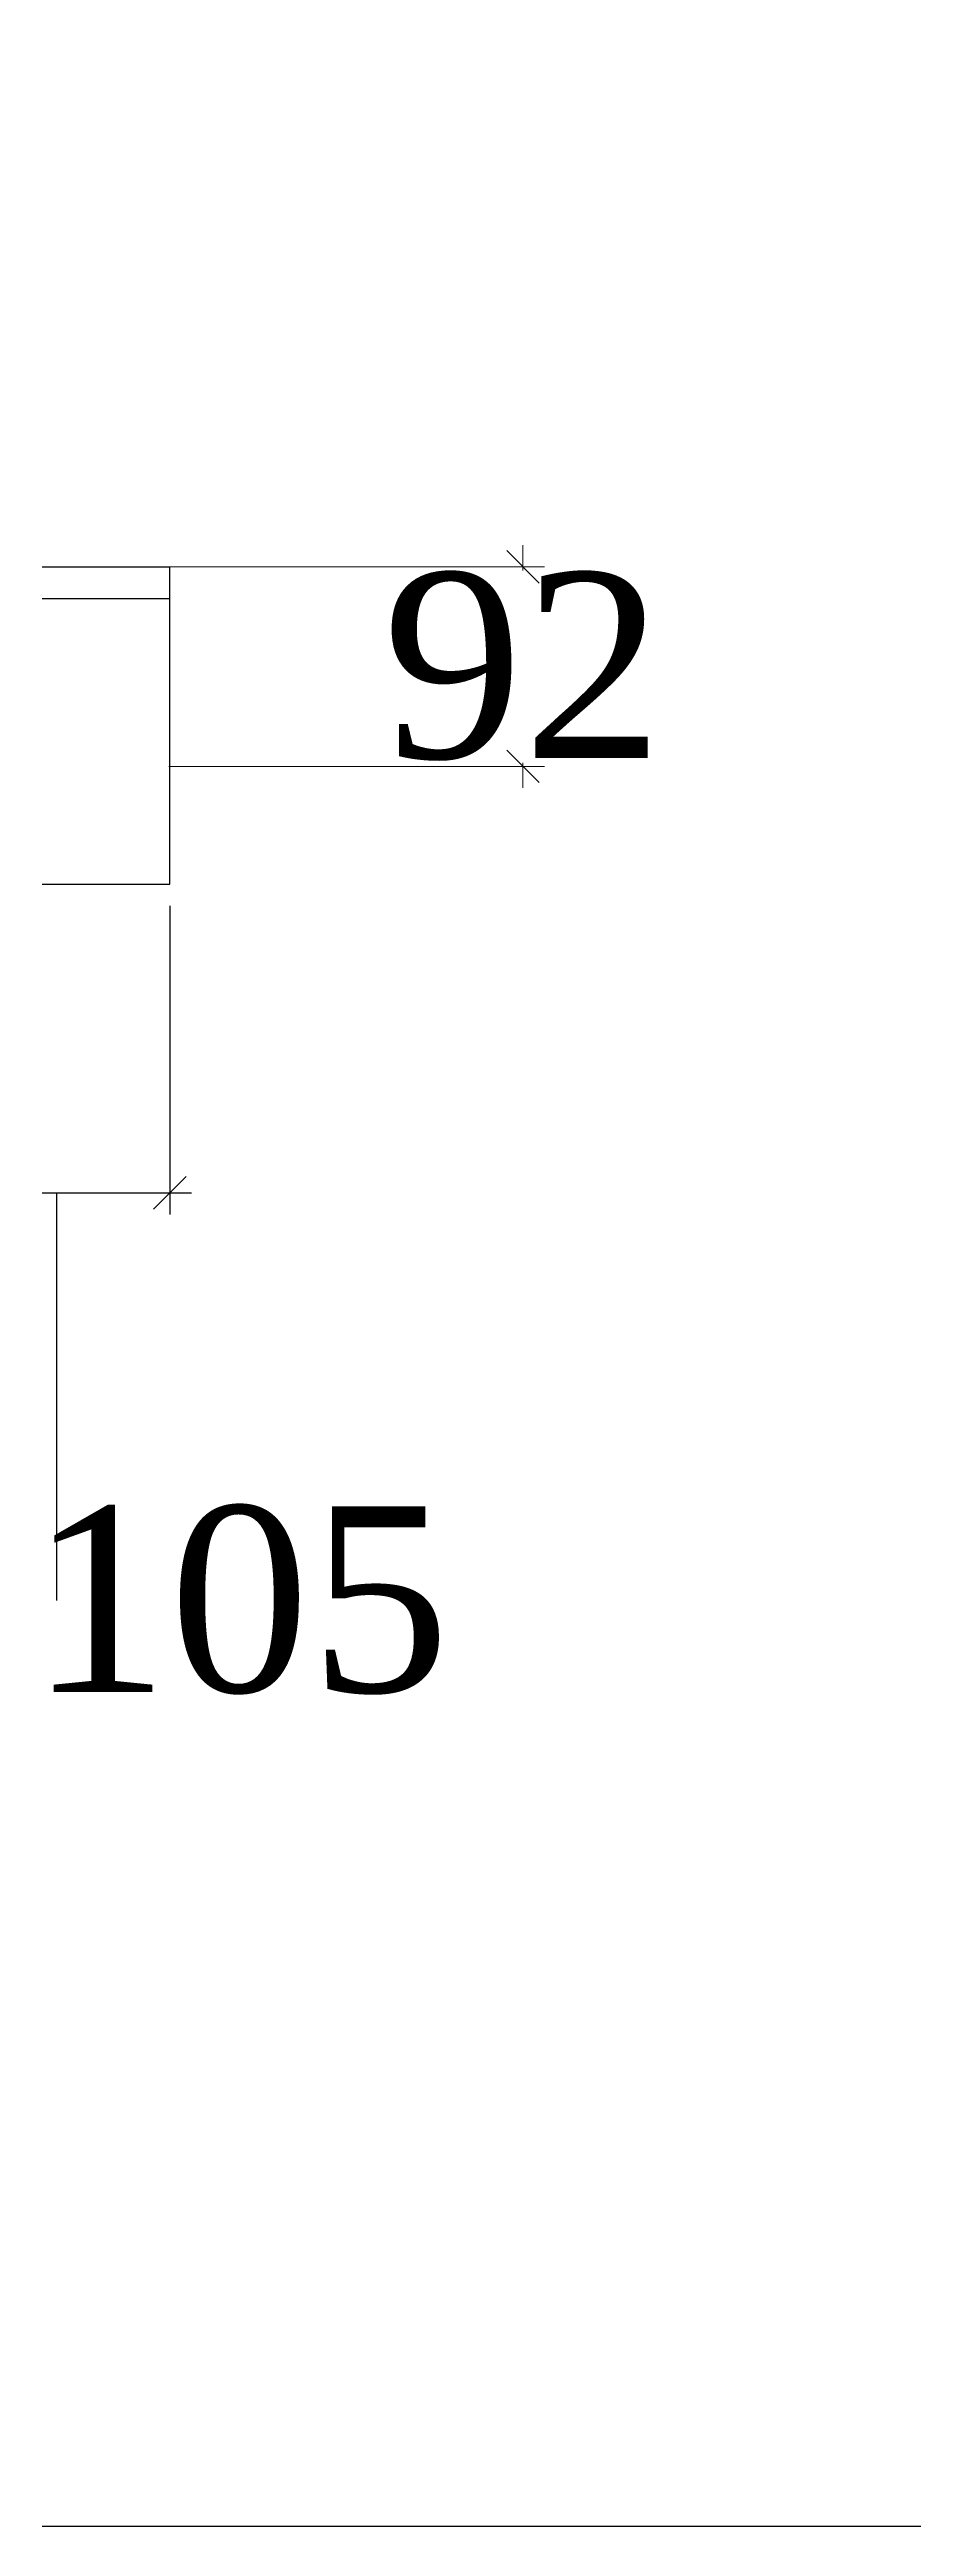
# Model space of a CAD drawing. Header units: inches. Extents: x -246336 to 136055, y -106871 to 69513.
# Drawn here: x -162476 to -162076, y -45807 to -44660 of the extents above; entities that cross this region are included whole.
import ezdxf

# ---------------------------------------------------------------- set-up
doc = ezdxf.new("R2010")
doc.units = ezdxf.units.IN
doc.header["$MEASUREMENT"] = 0
doc.linetypes.add('HIDDEN', pattern=[0.375, 0.25, -0.125])
doc.layers.add('DKhuat', color=4, linetype='HIDDEN')
doc.styles.get("Standard").update_dxf_attribs({"font": 'VNTIME_0.TTF', "height": 86})
doc.dimstyles.get("Standard").update_dxf_attribs({"dimtxt": 0.18, "dimasz": 15, "dimexe": 10, "dimexo": 10, "dimgap": 0.09, "dimtad": 0, "dimtih": 1, "dimtoh": 1, "dimdec": 0, "dimzin": 0, "dimdsep": 32, "dimtxsty": 'Standard', "dimblk": 'OBLIQUE', "dimcen": 15, "dimdle": 10, "dimclrd": 3, "dimclre": 3, "dimclrt": 3, "dimadec": 0, "dimazin": 0, "dimtfac": 1, "dimtdec": 0, "dimtofl": 0, "dimtmove": 0, "dimatfit": 3, "dimldrblk": 'OPEN30', "dimfxl": 1, "dimtolj": 1, "dimtzin": 0, "dimlwd": 0, "dimlwe": 0, "dimarcsym": 0})

# ---------------------------------------------------------------- blocks, each defined once
blk = doc.blocks.new('_OBLIQUE')
at = {"color": 0, "linetype": 'ByBlock'}
blk.add_line((-0.5, -0.5), (0.5, 0.5), dxfattribs=at)
blk = doc.blocks.new('*D275')
at = {"color": 3}
for p, q in [((-162525.3, -45048.5), (-162525.3, -45199.8)), ((-162420.3, -45056.9), (-162420.3, -45199.8)), ((-162535.3, -45189.8), (-162410.3, -45189.8)), ((-162472.8, -45189.8), (-162472.8, -45378.6)), ((-162472.8, -45378.6), (-162472.7, -45378.6))]:
    blk.add_line(p, q, dxfattribs=at)
at = {"layer": 'Defpoints', "color": 0}
for p in [(-162525.3, -45038.5), (-162420.3, -45046.9), (-162420.3, -45189.8)]:
    blk.add_point(p, dxfattribs=at)
at = {"color": 3, "xscale": 15, "yscale": 15, "zscale": 15, "rotation": 180}
blk.add_blockref('_OBLIQUE', (-162525.3, -45189.8), dxfattribs=at)
at = {"color": 3, "xscale": 15, "yscale": 15, "zscale": 15}
blk.add_blockref('_OBLIQUE', (-162420.3, -45189.8), dxfattribs=at)
at = {"color": 3, "insert": (-162388.1, -45378.6), "char_height": 86, "attachment_point": 5}
blk.add_mtext('\\A1;105', dxfattribs=at)
blk = doc.blocks.new('_Open30')
at = {"color": 0, "linetype": 'ByBlock', "lineweight": -2}
for p, q in [((-1, 0.268), (0, 0)), ((0, 0), (-1, -0.268)), ((0, 0), (-1, 0))]:
    blk.add_line(p, q, dxfattribs=at)
blk = doc.blocks.new('*D276')
at = {"color": 3, "lineweight": 0}
for p, q in [((-162256.9, -44889.9), (-162256.9, -44901.6)), ((-162420.8, -44899.9), (-162246.9, -44899.9)), ((-162420.8, -44992.3), (-162246.9, -44992.3)), ((-162256.9, -45002.3), (-162256.9, -44990.6))]:
    blk.add_line(p, q, dxfattribs=at)
at = {"layer": 'Defpoints', "color": 0}
for p in [(-162430.8, -44899.9), (-162256.9, -44899.9), (-162430.8, -44992.3)]:
    blk.add_point(p, dxfattribs=at)
at = {"color": 3, "lineweight": 0, "xscale": 15, "yscale": 15, "zscale": 15}
for p, rotation in [((-162256.9, -44899.9), 90), ((-162256.9, -44992.3), 270)]:
    blk.add_blockref('_OBLIQUE', p, dxfattribs=dict(at, rotation=rotation))
at = {"color": 3, "insert": (-162256.9, -44946.1), "char_height": 86, "attachment_point": 5}
blk.add_mtext('\\A1;92', dxfattribs=at)

msp = doc.modelspace()

# ---------------------------------------------------------------- linework, layer by layer
for p, q in [((-164982.332, -44899.897), (-162420.332, -44899.897)), ((-162420.332, -45046.897), (-162420.332, -44899.897)), ((-164982.332, -45046.897), (-162420.332, -45046.897))]:
    msp.add_line(p, q)
msp.add_lwpolyline([(-165562.652, -39839.036), (-158279.348, -39839.036), (-158279.348, -45807.397), (-165562.652, -45807.397)], close=True)
at = {"layer": 'DKhuat'}
msp.add_line((-164982.332, -44914.597), (-162420.332, -44914.597), dxfattribs=at)

# ---------------------------------------------------------------- dimensions: what is measured, and where the dimension line sits
dim = msp.add_linear_dim(base=(-162256.901, -44899.897), p1=(-162430.832, -44992.297), p2=(-162430.832, -44899.897), angle=90, dimstyle='Standard')
dim.commit()
dim.dimension.update_dxf_attribs({"geometry": '*D276', "text_midpoint": (-162256.901, -44946.097)})
dim = msp.add_linear_dim(base=(-162420.332, -45189.802), p1=(-162525.332, -45038.497), p2=(-162420.332, -45046.897), dimstyle='Standard', override={"dimtmove": 1})
dim.commit()
dim.dimension.update_dxf_attribs({"geometry": '*D275', "text_midpoint": (-162472.562, -45378.558)})

doc.saveas('drawing.dxf')
